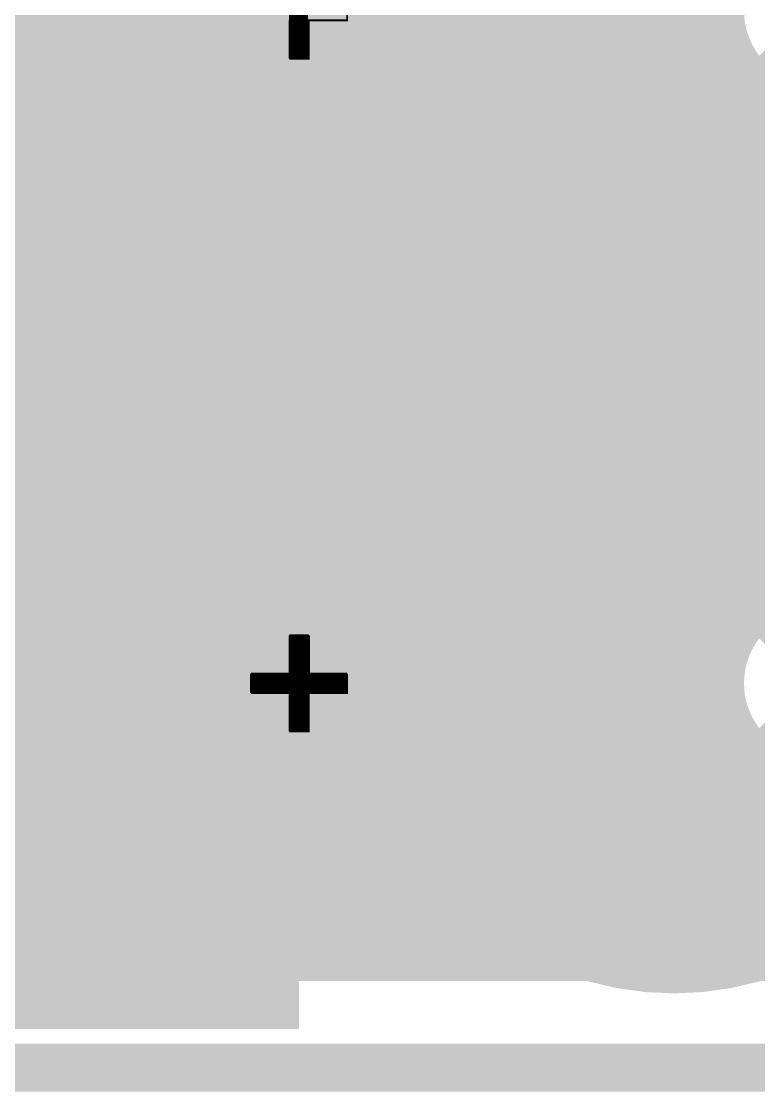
# Model space of a CAD drawing. Extents: x -5 to 112, y -62 to 71.
# Drawn here: x 40.91 to 50.65, y -5.4 to 8.75 of the extents above; entities that cross this region are included whole.
import ezdxf

# ---------------------------------------------------------------- set-up
doc = ezdxf.new("R2010")
doc.units = 0
doc.header["$MEASUREMENT"] = 0
doc.layers.get('0').update_dxf_attribs({"linetype": 'CONTINUOUS'})
for name, color, linetype in [('25-336-0_BOT', 7, 'CONTINUOUS'), ('25-336-0_DRD', 7, 'CONTINUOUS'), ('25-336-0_DRL', 2, 'CONTINUOUS'), ('25-336-0_IN1', 4, 'CONTINUOUS'), ('25-336-0_IN2', 3, 'CONTINUOUS'), ('25-336-0_SMB', 5, 'CONTINUOUS'), ('25-336-0_SMT', 10, 'CONTINUOUS'), ('25-336-0_SST', 9, 'CONTINUOUS'), ('25-336-0_TOP', 12, 'CONTINUOUS'), ('THRUHOLE_TAP', 8, 'CONTINUOUS')]:
    doc.layers.add(name, color=color, linetype=linetype)

# ---------------------------------------------------------------- blocks, each defined once
blk = doc.blocks.new('SQUARE_4')
blk.add_solid([(0.7747, 0.7747), (0.7747, -0.7747), (-0.7747, 0.7747), (-0.7747, -0.7747)])
blk = doc.blocks.new('ROUND_44')
at = {"const_width": 2.49936}
blk.add_lwpolyline([(-1.24968, 0, 1), (1.24968, 0, 1)], format="xyb", close=True, dxfattribs=at)
blk = doc.blocks.new('ROUND_74')
at = {"const_width": 0.40005}
blk.add_lwpolyline([(-0.200024, 0, 1), (0.200024, 0, 1)], format="xyb", close=True, dxfattribs=at)

msp = doc.modelspace()

# ---------------------------------------------------------------- linework, layer by layer
at = {"layer": '25-336-0_BOT', "const_width": 0.254}
for points in [[(50.419, 21.209), (41.656, 21.209), (41.656, 8.89), (40.005, 7.239), (20.828, 7.239), (20.828, -3.81)], [(41.8592, 21.209), (41.8592, 3.26644)], [(42.0878, 21.209), (42.0878, 2.72288)], [(42.3164, 21.209), (42.3164, -3.81)], [(42.545, 21.209), (42.545, -3.81)], [(42.7736, 21.209), (42.7736, -3.81)], [(43.0022, 21.209), (43.0022, -3.81)], [(43.2308, 21.209), (43.2308, -3.81)], [(43.4594, 21.209), (43.4594, -3.81)], [(43.688, 21.209), (43.688, -3.81)], [(43.9166, 21.209), (43.9166, -3.81)], [(44.1452, 21.209), (44.1452, -3.81)], [(44.3738, 21.209), (44.3738, -3.81)], [(44.6024, 21.209), (44.6024, -3.81)], [(44.831, 21.209), (44.831, -3.81)], [(45.0596, 21.209), (45.0596, -3.81)], [(45.2882, 21.209), (45.2882, -3.81)], [(45.5168, 21.209), (45.5168, -3.81)], [(45.7454, 21.209), (45.7454, -3.81)], [(45.974, 21.209), (45.974, -3.81)], [(46.2026, 21.209), (46.2026, -3.81)], [(46.4312, 21.209), (46.4312, -3.81)], [(48.7172, 21.209), (48.7172, -3.81)], [(48.9458, 21.209), (48.9458, -3.81)], [(49.1744, 21.209), (49.1744, -3.81)], [(49.403, 21.209), (49.403, -3.81)], [(49.6316, 21.209), (49.6316, -3.81)], [(49.8602, 21.209), (49.8602, -3.81)], [(50.0888, 21.209), (50.0888, -3.81)], [(50.3174, 21.209), (50.3174, -3.81)], [(48.7299, 9.9949), (46.5201, 9.9949), (46.5201, 7.7851)], [(48.7299, 9.9949), (48.7299, 7.7851)], [(41.6306, 8.8646), (41.6306, 3.6195)], [(47.625, 7.7851), (47.625, 8.89)], [(46.5201, 8.763), (41.529, 8.763)], [(50.33772, 8.763), (48.7299, 8.763)], [(46.5201, 8.5344), (41.3004, 8.5344)], [(41.402, 8.636), (41.402, 3.88366)], [(50.38852, 8.5344), (48.7299, 8.5344)], [(41.1734, 8.4074), (41.1734, 4.09194)], [(50.419, 8.45566), (50.419, 0.43434)], [(46.5201, 8.3058), (41.0718, 8.3058)], [(50.419, 8.3058), (48.7299, 8.3058)], [(40.9448, 8.1788), (40.9448, 4.26212)], [(46.5201, 8.0772), (40.8432, 8.0772)], [(50.419, 8.0772), (48.7299, 8.0772)], [(46.5201, 7.8486), (40.6146, 7.8486)], [(50.419, 7.8486), (48.7299, 7.8486)], [(48.7299, 7.7851), (46.5201, 7.7851)], [(46.6598, 7.7851), (46.6598, 1.1049)], [(46.8884, 7.7851), (46.8884, 1.1049)], [(47.117, 7.7851), (47.117, 1.1049)], [(47.3456, 7.7851), (47.3456, 1.1049)], [(47.5742, 7.7851), (47.5742, 1.1049)], [(47.8028, 7.7851), (47.8028, 1.1049)], [(48.0314, 7.7851), (48.0314, 1.1049)], [(48.26, 7.7851), (48.26, 1.1049)], [(48.4886, 7.7851), (48.4886, 1.1049)], [(50.419, 7.62), (40.386, 7.62)], [(50.419, 7.3914), (40.1574, 7.3914)], [(50.419, 7.1628), (20.828, 7.1628)], [(50.419, 6.9342), (29.7815, 6.9342)], [(50.419, 6.7056), (30.12186, 6.7056)], [(50.419, 6.477), (30.31998, 6.477)], [(50.419, 6.2484), (30.44444, 6.2484)], [(50.419, 6.0198), (30.52064, 6.0198)], [(50.419, 5.7912), (30.55366, 5.7912)], [(50.419, 5.5626), (30.54604, 5.5626)], [(50.419, 5.334), (30.50032, 5.334)], [(50.419, 5.1054), (30.40888, 5.1054)], [(50.419, 4.8768), (30.2641, 4.8768)], [(50.419, 4.6482), (40.07358, 4.6482)], [(50.419, 4.4196), (40.67556, 4.4196)], [(50.419, 4.191), (41.0464, 4.191)], [(50.419, 3.9624), (41.32072, 3.9624)], [(50.419, 3.7338), (41.53916, 3.7338)], [(50.419, 3.5052), (41.71188, 3.5052)], [(50.419, 3.2766), (41.85412, 3.2766)], [(50.419, 3.048), (41.96842, 3.048)], [(50.419, 2.8194), (42.05732, 2.8194)], [(50.419, 2.5908), (42.12336, 2.5908)], [(50.419, 2.3622), (42.17162, 2.3622)], [(50.419, 2.1336), (42.19956, 2.1336)], [(50.419, 1.905), (42.20972, 1.905)], [(50.419, 1.6764), (42.19956, 1.6764)], [(50.419, 1.4478), (42.17162, 1.4478)], [(50.419, 1.2192), (42.12336, 1.2192)], [(42.0878, 1.08458), (42.0878, -3.81)], [(48.7299, 1.1049), (46.5201, 1.1049), (46.5201, -1.1049)], [(47.625, 1.1049), (47.625, 0)], [(48.7299, 1.1049), (48.7299, -1.1049)], [(46.5201, 0.9906), (42.05732, 0.9906)], [(50.419, 0.9906), (48.7299, 0.9906)], [(46.5201, 0.762), (41.96842, 0.762)], [(50.419, 0.762), (48.7299, 0.762)], [(46.5201, 0.5334), (41.85412, 0.5334)], [(41.8592, 0.54102), (41.8592, -3.81)], [(50.419, 0.5334), (48.7299, 0.5334)], [(46.5201, 0.3048), (41.71188, 0.3048)], [(50.37328, 0.3048), (48.7299, 0.3048)], [(41.6306, 0.1905), (41.6306, -3.81)], [(46.5201, 0.0762), (41.53916, 0.0762)], [(50.33264, 0.0762), (48.7299, 0.0762)], [(41.402, -0.07366), (41.402, -3.81)], [(46.5201, 0), (47.625, 0)], [(47.625, -1.1049), (47.625, 0)], [(48.7299, 0), (47.625, 0)], [(46.5201, -0.1524), (41.32072, -0.1524)], [(50.34026, -0.1524), (48.7299, -0.1524)], [(46.5201, -0.381), (41.0464, -0.381)], [(41.1734, -0.28194), (41.1734, -3.81)], [(50.39868, -0.381), (48.7299, -0.381)], [(40.9448, -0.45212), (40.9448, -3.81)], [(50.419, -0.43434), (50.419, -3.81)], [(46.5201, -0.6096), (40.67556, -0.6096)], [(50.419, -0.6096), (48.7299, -0.6096)], [(46.5201, -0.8382), (40.07358, -0.8382)], [(50.419, -0.8382), (48.7299, -0.8382)], [(46.5201, -1.0668), (20.828, -1.0668)], [(48.7299, -1.1049), (46.5201, -1.1049)], [(46.6598, -1.1049), (46.6598, -3.81)], [(46.8884, -1.1049), (46.8884, -3.81)], [(47.117, -1.1049), (47.117, -3.81)], [(47.3456, -1.1049), (47.3456, -3.81)], [(47.5742, -1.1049), (47.5742, -3.81)], [(47.8028, -1.1049), (47.8028, -3.81)], [(48.0314, -1.1049), (48.0314, -3.81)], [(48.26, -1.1049), (48.26, -3.81)], [(48.4886, -1.1049), (48.4886, -3.81)], [(50.419, -1.0668), (48.7299, -1.0668)], [(50.419, -1.2954), (20.828, -1.2954)], [(50.419, -1.524), (20.828, -1.524)], [(50.419, -1.7526), (20.828, -1.7526)], [(50.419, -1.9812), (20.828, -1.9812)], [(50.419, -2.2098), (20.828, -2.2098)], [(50.419, -2.4384), (20.828, -2.4384)], [(50.419, -2.667), (20.828, -2.667)], [(50.419, -2.8956), (20.828, -2.8956)], [(50.419, -3.1242), (20.828, -3.1242)], [(50.419, -3.3528), (20.828, -3.3528)], [(50.419, -3.5814), (20.828, -3.5814)], [(50.419, -3.81), (20.828, -3.81)]]:
    msp.add_lwpolyline(points, dxfattribs=at)
for points in [[(50.3301, 8.89, 0.1013414), (50.41904, 8.45568)], [(42.20972, 1.905, 0.4142136), (39.38016, 4.73456)], [(39.38016, -0.92456, 0.4142136), (42.20972, 1.905)], [(50.419, 0.43434, 0.1013414), (50.33005, 0)], [(50.3301, 0, 0.1013409), (50.41904, -0.43432)]]:
    msp.add_lwpolyline(points, format="xyb", dxfattribs=at)
at = {"layer": '25-336-0_DRD'}
for points, const_width in [([(-5.08, 7.62), (-5.08, 71.12), (111.76, 71.12), (111.76, -5.08), (-5.08, -5.08), (-5.08, 7.62)], 0.635), ([(48.26, 9.525), (46.99, 8.255)], 0.254), ([(48.26, 8.255), (46.99, 9.525)], 0.254), ([(48.26, 0.635), (46.99, -0.635)], 0.254), ([(48.26, -0.635), (46.99, 0.635)], 0.254)]:
    msp.add_lwpolyline(points, dxfattribs=dict(at, const_width=const_width))
at = {"layer": '25-336-0_DRL', "const_width": 0.635}
msp.add_lwpolyline([(-5.08, 7.62), (-5.08, 71.12), (111.76, 71.12), (111.76, -5.08), (-5.08, -5.08), (-5.08, 7.62)], dxfattribs=at)
at = {"layer": '25-336-0_IN1', "const_width": 0.254}
for points in [[(40.8432, 21.971), (40.8432, 4.32562)], [(41.0718, 21.971), (41.0718, 4.17322)], [(41.3004, 21.971), (41.3004, 3.98272)], [(41.529, 21.971), (41.529, 3.74396)], [(41.7576, 21.971), (41.7576, 3.43662)], [(41.9862, 21.971), (41.9862, 3.00482)], [(42.2148, 21.971), (42.2148, -3.81)], [(42.4434, 21.971), (42.4434, -3.81)], [(42.672, 21.971), (42.672, -3.81)], [(42.9006, 21.971), (42.9006, -3.81)], [(43.1292, 21.971), (43.1292, -3.81)], [(43.3578, 21.971), (43.3578, -3.81)], [(43.5864, 21.971), (43.5864, -3.81)], [(43.815, 21.971), (43.815, -3.81)], [(44.0436, 21.971), (44.0436, -3.81)], [(44.2722, 21.971), (44.2722, -3.81)], [(44.5008, 21.971), (44.5008, -3.81)], [(44.7294, 21.971), (44.7294, -3.81)], [(44.958, 21.971), (44.958, -3.81)], [(45.1866, 21.971), (45.1866, -3.81)], [(45.4152, 21.971), (45.4152, -3.81)], [(45.6438, 21.971), (45.6438, -3.81)], [(45.8724, 21.971), (45.8724, -3.81)], [(46.101, 21.971), (46.101, -3.81)], [(46.3296, 21.971), (46.3296, -3.81)], [(48.8442, 21.971), (48.8442, -3.81)], [(49.0728, 21.971), (49.0728, -3.81)], [(49.3014, 21.971), (49.3014, -3.81)], [(49.53, 21.971), (49.53, -3.81)], [(49.7586, 21.971), (49.7586, -3.81)], [(49.9872, 21.971), (49.9872, -3.81)], [(50.2158, 21.971), (50.2158, -3.81)], [(48.7299, 9.9949), (46.5201, 9.9949), (46.5201, 7.7851)], [(48.7299, 9.9949), (48.7299, 7.7851)], [(50.65268, 8.10768), (51.435, 8.89)], [(46.5201, 8.763), (32.9692, 8.763)], [(50.33772, 8.763), (48.7299, 8.763)], [(46.5201, 8.5344), (32.9692, 8.5344)], [(50.38852, 8.5344), (48.7299, 8.5344)], [(50.4444, 8.39978), (50.4444, 0.49022)], [(46.5201, 8.3058), (32.9692, 8.3058)], [(50.49774, 8.3058), (48.7299, 8.3058)], [(50.673, 8.0899), (50.673, 0.8001)], [(46.5201, 8.0772), (32.9692, 8.0772)], [(50.6857, 8.0772), (48.7299, 8.0772)], [(46.5201, 7.8486), (32.9692, 7.8486)], [(51.06416, 7.8486), (48.7299, 7.8486)], [(48.7299, 7.7851), (46.5201, 7.7851)], [(46.5582, 7.7851), (46.5582, 1.1049)], [(46.7868, 7.7851), (46.7868, 1.1049)], [(47.0154, 7.7851), (47.0154, 1.1049)], [(47.244, 7.7851), (47.244, 1.1049)], [(47.4726, 7.7851), (47.4726, 1.1049)], [(47.7012, 7.7851), (47.7012, 1.1049)], [(47.9298, 7.7851), (47.9298, 1.1049)], [(48.1584, 7.7851), (48.1584, 1.1049)], [(48.387, 7.7851), (48.387, 1.1049)], [(48.6156, 7.7851), (48.6156, 1.1049)], [(101.14534, 7.62), (32.9692, 7.62)], [(101.14534, 7.3914), (32.9692, 7.3914)], [(101.14534, 7.1628), (32.9692, 7.1628)], [(101.14534, 6.9342), (32.9692, 6.9342)], [(101.14534, 6.7056), (32.9692, 6.7056)], [(101.14534, 6.477), (32.9692, 6.477)], [(101.14534, 6.2484), (32.9692, 6.2484)], [(110.49, 6.0198), (32.9692, 6.0198)], [(110.49, 5.7912), (32.9692, 5.7912)], [(110.49, 5.5626), (32.9692, 5.5626)], [(110.49, 5.334), (32.9692, 5.334)], [(110.49, 5.1054), (32.9692, 5.1054)], [(110.49, 4.8768), (32.9692, 4.8768)], [(110.49, 4.6482), (40.07358, 4.6482)], [(110.49, 4.4196), (40.67556, 4.4196)], [(110.49, 4.191), (41.0464, 4.191)], [(110.49, 3.9624), (41.32072, 3.9624)], [(110.49, 3.7338), (41.53916, 3.7338)], [(110.49, 3.5052), (41.71188, 3.5052)], [(110.49, 3.2766), (41.85412, 3.2766)], [(110.49, 3.048), (41.96842, 3.048)], [(110.49, 2.8194), (42.05732, 2.8194)], [(110.49, 2.5908), (42.12336, 2.5908)], [(110.49, 2.3622), (42.17162, 2.3622)], [(110.49, 2.1336), (42.19956, 2.1336)], [(105.84434, 1.905), (42.20972, 1.905)], [(105.4481, 1.6764), (42.19956, 1.6764)], [(105.18648, 1.4478), (42.17162, 1.4478)], [(104.99344, 1.2192), (42.12336, 1.2192)], [(48.7299, 1.1049), (46.5201, 1.1049), (46.5201, -1.1049)], [(48.7299, 1.1049), (48.7299, -1.1049)], [(46.5201, 0.9906), (42.05732, 0.9906)], [(50.94478, 0.9906), (48.7299, 0.9906)], [(46.5201, 0.762), (41.96842, 0.762)], [(41.9862, 0.80518), (41.9862, -3.81)], [(50.6349, 0.762), (48.7299, 0.762)], [(50.65268, 0.77978), (51.435, 0)], [(46.5201, 0.5334), (41.85412, 0.5334)], [(50.46726, 0.5334), (48.7299, 0.5334)], [(46.5201, 0.3048), (41.71188, 0.3048)], [(41.7576, 0.37084), (41.7576, -3.81)], [(50.37328, 0.3048), (48.7299, 0.3048)], [(41.529, 0.0635), (41.529, -3.81)], [(46.5201, 0.0762), (41.53916, 0.0762)], [(50.33264, 0.0762), (48.7299, 0.0762)], [(50.65268, -0.77978), (51.435, 0)], [(41.3004, -0.17272), (41.3004, -3.81)], [(46.5201, -0.1524), (41.32072, -0.1524)], [(50.34026, -0.1524), (48.7299, -0.1524)], [(46.5201, -0.381), (41.0464, -0.381)], [(41.0718, -0.36322), (41.0718, -3.81)], [(50.39868, -0.381), (48.7299, -0.381)], [(40.8432, -0.51562), (40.8432, -3.81)], [(50.4444, -0.49022), (50.4444, -3.81)], [(46.5201, -0.6096), (40.67556, -0.6096)], [(50.51298, -0.6096), (48.7299, -0.6096)], [(50.673, -0.8001), (50.673, -3.81)], [(46.5201, -0.8382), (40.07358, -0.8382)], [(50.71364, -0.8382), (48.7299, -0.8382)], [(46.5201, -1.0668), (10.668, -1.0668)], [(48.7299, -1.1049), (46.5201, -1.1049)], [(46.5582, -1.1049), (46.5582, -3.81)], [(46.7868, -1.1049), (46.7868, -3.81)], [(47.0154, -1.1049), (47.0154, -3.81)], [(47.244, -1.1049), (47.244, -3.81)], [(47.4726, -1.1049), (47.4726, -3.81)], [(47.7012, -1.1049), (47.7012, -3.81)], [(47.9298, -1.1049), (47.9298, -3.81)], [(48.1584, -1.1049), (48.1584, -3.81)], [(48.387, -1.1049), (48.387, -3.81)], [(48.6156, -1.1049), (48.6156, -3.81)], [(51.14798, -1.0668), (48.7299, -1.0668)], [(56.44642, -1.2954), (10.668, -1.2954)], [(56.14416, -1.524), (10.668, -1.524)], [(55.9562, -1.7526), (10.668, -1.7526)], [(55.83428, -1.9812), (10.668, -1.9812)], [(55.75808, -2.2098), (10.668, -2.2098)], [(55.72252, -2.4384), (10.668, -2.4384)], [(55.72506, -2.667), (10.668, -2.667)], [(55.7657, -2.8956), (10.668, -2.8956)], [(55.84444, -3.1242), (10.668, -3.1242)], [(55.97398, -3.3528), (10.668, -3.3528)], [(56.16956, -3.5814), (10.668, -3.5814)], [(56.49214, -3.81), (10.668, -3.81)]]:
    msp.add_lwpolyline(points, dxfattribs=at)
for points in [[(50.3301, 8.89, 0.4142136), (51.435, 7.7851)], [(42.20972, 1.905, 0.4142136), (39.38016, 4.73456)], [(39.38016, -0.92456, 0.4142136), (42.20972, 1.905)], [(51.435, 1.1049, 0.4142136), (50.3301, 0)], [(50.3301, 0, 0.4142136), (51.435, -1.1049)]]:
    msp.add_lwpolyline(points, format="xyb", dxfattribs=at)
at = {"layer": '25-336-0_IN2', "const_width": 0.254}
for points in [[(40.8432, 21.971), (40.8432, 4.32562)], [(41.0718, 21.971), (41.0718, 4.17322)], [(41.3004, 21.971), (41.3004, 3.98272)], [(41.529, 21.971), (41.529, 3.74396)], [(41.7576, 21.971), (41.7576, 3.43662)], [(41.9862, 21.971), (41.9862, 3.00482)], [(42.2148, 21.971), (42.2148, -3.81)], [(42.4434, 21.971), (42.4434, -3.81)], [(42.672, 21.971), (42.672, -3.81)], [(42.9006, 21.971), (42.9006, -3.81)], [(43.1292, 21.971), (43.1292, -3.81)], [(43.3578, 21.971), (43.3578, -3.81)], [(43.5864, 21.971), (43.5864, -3.81)], [(43.815, 21.971), (43.815, -3.81)], [(44.0436, 21.971), (44.0436, -3.81)], [(44.2722, 21.971), (44.2722, -3.81)], [(44.5008, 21.971), (44.5008, -3.81)], [(44.7294, 21.971), (44.7294, -3.81)], [(44.958, 21.971), (44.958, -3.81)], [(45.1866, 21.971), (45.1866, -3.81)], [(45.4152, 21.971), (45.4152, -3.81)], [(45.6438, 21.971), (45.6438, -3.81)], [(45.8724, 21.971), (45.8724, -3.81)], [(46.101, 21.971), (46.101, -3.81)], [(46.3296, 21.971), (46.3296, -3.81)], [(48.8442, 21.971), (48.8442, -3.81)], [(49.0728, 21.971), (49.0728, -3.81)], [(49.3014, 21.971), (49.3014, -3.81)], [(49.53, 21.971), (49.53, -3.81)], [(49.7586, 21.971), (49.7586, -3.81)], [(49.9872, 21.971), (49.9872, -3.81)], [(50.2158, 21.971), (50.2158, -3.81)], [(48.7299, 9.9949), (46.5201, 9.9949), (46.5201, 7.7851)], [(48.7299, 9.9949), (48.7299, 7.7851)], [(50.65268, 8.10768), (51.435, 8.89)], [(46.5201, 8.763), (32.9692, 8.763)], [(50.33772, 8.763), (48.7299, 8.763)], [(46.5201, 8.5344), (32.9692, 8.5344)], [(50.38852, 8.5344), (48.7299, 8.5344)], [(50.4444, 8.39978), (50.4444, 0.49022)], [(46.5201, 8.3058), (32.9692, 8.3058)], [(50.49774, 8.3058), (48.7299, 8.3058)], [(50.673, 8.0899), (50.673, 0.8001)], [(46.5201, 8.0772), (32.9692, 8.0772)], [(50.6857, 8.0772), (48.7299, 8.0772)], [(46.5201, 7.8486), (32.9692, 7.8486)], [(51.06416, 7.8486), (48.7299, 7.8486)], [(48.7299, 7.7851), (46.5201, 7.7851)], [(46.5582, 7.7851), (46.5582, 1.1049)], [(46.7868, 7.7851), (46.7868, 1.1049)], [(47.0154, 7.7851), (47.0154, 1.1049)], [(47.244, 7.7851), (47.244, 1.1049)], [(47.4726, 7.7851), (47.4726, 1.1049)], [(47.7012, 7.7851), (47.7012, 1.1049)], [(47.9298, 7.7851), (47.9298, 1.1049)], [(48.1584, 7.7851), (48.1584, 1.1049)], [(48.387, 7.7851), (48.387, 1.1049)], [(48.6156, 7.7851), (48.6156, 1.1049)], [(101.14534, 7.62), (32.9692, 7.62)], [(101.14534, 7.3914), (32.9692, 7.3914)], [(101.14534, 7.1628), (32.9692, 7.1628)], [(101.14534, 6.9342), (32.9692, 6.9342)], [(101.14534, 6.7056), (32.9692, 6.7056)], [(101.14534, 6.477), (32.9692, 6.477)], [(101.14534, 6.2484), (32.9692, 6.2484)], [(110.49, 6.0198), (32.9692, 6.0198)], [(110.49, 5.7912), (32.9692, 5.7912)], [(110.49, 5.5626), (32.9692, 5.5626)], [(110.49, 5.334), (32.9692, 5.334)], [(110.49, 5.1054), (32.9692, 5.1054)], [(110.49, 4.8768), (32.9692, 4.8768)], [(110.49, 4.6482), (40.07358, 4.6482)], [(110.49, 4.4196), (40.67556, 4.4196)], [(110.49, 4.191), (41.0464, 4.191)], [(110.49, 3.9624), (41.32072, 3.9624)], [(110.49, 3.7338), (41.53916, 3.7338)], [(110.49, 3.5052), (41.71188, 3.5052)], [(110.49, 3.2766), (41.85412, 3.2766)], [(110.49, 3.048), (41.96842, 3.048)], [(110.49, 2.8194), (42.05732, 2.8194)], [(110.49, 2.5908), (42.12336, 2.5908)], [(110.49, 2.3622), (42.17162, 2.3622)], [(110.49, 2.1336), (42.19956, 2.1336)], [(105.84434, 1.905), (42.20972, 1.905)], [(105.4481, 1.6764), (42.19956, 1.6764)], [(105.18648, 1.4478), (42.17162, 1.4478)], [(104.99344, 1.2192), (42.12336, 1.2192)], [(48.7299, 1.1049), (46.5201, 1.1049), (46.5201, -1.1049)], [(48.7299, 1.1049), (48.7299, -1.1049)], [(46.5201, 0.9906), (42.05732, 0.9906)], [(50.94478, 0.9906), (48.7299, 0.9906)], [(46.5201, 0.762), (41.96842, 0.762)], [(41.9862, 0.80518), (41.9862, -3.81)], [(50.6349, 0.762), (48.7299, 0.762)], [(50.65268, 0.77978), (51.435, 0)], [(46.5201, 0.5334), (41.85412, 0.5334)], [(50.46726, 0.5334), (48.7299, 0.5334)], [(46.5201, 0.3048), (41.71188, 0.3048)], [(41.7576, 0.37084), (41.7576, -3.81)], [(50.37328, 0.3048), (48.7299, 0.3048)], [(41.529, 0.0635), (41.529, -3.81)], [(46.5201, 0.0762), (41.53916, 0.0762)], [(50.33264, 0.0762), (48.7299, 0.0762)], [(50.65268, -0.77978), (51.435, 0)], [(41.3004, -0.17272), (41.3004, -3.81)], [(46.5201, -0.1524), (41.32072, -0.1524)], [(50.34026, -0.1524), (48.7299, -0.1524)], [(46.5201, -0.381), (41.0464, -0.381)], [(41.0718, -0.36322), (41.0718, -3.81)], [(50.39868, -0.381), (48.7299, -0.381)], [(40.8432, -0.51562), (40.8432, -3.81)], [(50.4444, -0.49022), (50.4444, -3.81)], [(46.5201, -0.6096), (40.67556, -0.6096)], [(50.51298, -0.6096), (48.7299, -0.6096)], [(50.673, -0.8001), (50.673, -3.81)], [(46.5201, -0.8382), (40.07358, -0.8382)], [(50.71364, -0.8382), (48.7299, -0.8382)], [(46.5201, -1.0668), (10.668, -1.0668)], [(48.7299, -1.1049), (46.5201, -1.1049)], [(46.5582, -1.1049), (46.5582, -3.81)], [(46.7868, -1.1049), (46.7868, -3.81)], [(47.0154, -1.1049), (47.0154, -3.81)], [(47.244, -1.1049), (47.244, -3.81)], [(47.4726, -1.1049), (47.4726, -3.81)], [(47.7012, -1.1049), (47.7012, -3.81)], [(47.9298, -1.1049), (47.9298, -3.81)], [(48.1584, -1.1049), (48.1584, -3.81)], [(48.387, -1.1049), (48.387, -3.81)], [(48.6156, -1.1049), (48.6156, -3.81)], [(51.14798, -1.0668), (48.7299, -1.0668)], [(56.44642, -1.2954), (10.668, -1.2954)], [(56.14416, -1.524), (10.668, -1.524)], [(55.9562, -1.7526), (10.668, -1.7526)], [(55.83428, -1.9812), (10.668, -1.9812)], [(55.75808, -2.2098), (10.668, -2.2098)], [(55.72252, -2.4384), (10.668, -2.4384)], [(55.72506, -2.667), (10.668, -2.667)], [(55.7657, -2.8956), (10.668, -2.8956)], [(55.84444, -3.1242), (10.668, -3.1242)], [(55.97398, -3.3528), (10.668, -3.3528)], [(56.16956, -3.5814), (10.668, -3.5814)], [(56.49214, -3.81), (10.668, -3.81)]]:
    msp.add_lwpolyline(points, dxfattribs=at)
for points in [[(50.3301, 8.89, 0.4142136), (51.435, 7.7851)], [(42.20972, 1.905, 0.4142136), (39.38016, 4.73456)], [(39.38016, -0.92456, 0.4142136), (42.20972, 1.905)], [(51.435, 1.1049, 0.4142136), (50.3301, 0)], [(50.3301, 0, 0.4142136), (51.435, -1.1049)]]:
    msp.add_lwpolyline(points, format="xyb", dxfattribs=at)
at = {"layer": '25-336-0_SMB', "const_width": 0.254}
for points in [[(49.911, 20.574), (42.164, 20.574), (42.164, 8.89), (40.132, 6.858), (31.115, 6.858), (31.115, 4.191), (27.559, 4.191)], [(42.2656, 20.574), (42.2656, 3.3274)], [(42.4942, 20.574), (42.4942, -3.429)], [(42.7228, 20.574), (42.7228, -3.429)], [(42.9514, 20.574), (42.9514, -3.429)], [(43.18, 20.574), (43.18, -3.429)], [(43.4086, 20.574), (43.4086, -3.429)], [(43.6372, 20.574), (43.6372, -3.429)], [(43.8658, 20.574), (43.8658, -3.429)], [(44.0944, 20.574), (44.0944, -3.429)], [(44.323, 20.574), (44.323, -3.429)], [(44.5516, 20.574), (44.5516, -3.429)], [(44.7802, 20.574), (44.7802, -3.429)], [(45.0088, 20.574), (45.0088, -3.429)], [(45.2374, 20.574), (45.2374, -3.429)], [(45.466, 20.574), (45.466, -3.429)], [(45.6946, 20.574), (45.6946, -3.429)], [(45.9232, 20.574), (45.9232, -3.429)], [(46.1518, 20.574), (46.1518, -3.429)], [(46.3804, 20.574), (46.3804, -3.429)], [(46.609, 20.574), (46.609, -3.429)], [(46.8376, 20.574), (46.8376, -3.429)], [(47.0662, 20.574), (47.0662, -3.429)], [(47.2948, 20.574), (47.2948, -3.429)], [(47.5234, 20.574), (47.5234, -3.429)], [(47.752, 20.574), (47.752, -3.429)], [(47.9806, 20.574), (47.9806, -3.429)], [(48.2092, 20.574), (48.2092, -3.429)], [(48.4378, 20.574), (48.4378, -3.429)], [(48.6664, 20.574), (48.6664, -3.429)], [(48.895, 20.574), (48.895, -3.429)], [(49.1236, 20.574), (49.1236, -3.429)], [(49.3522, 20.574), (49.3522, -3.429)], [(49.5808, 20.574), (49.5808, -3.429)], [(49.8094, 20.574), (49.8094, -3.429)], [(49.911, 20.574), (49.911, -3.429)], [(49.911, 8.7884), (42.0624, 8.7884)], [(42.037, 8.763), (42.037, 3.556)], [(41.8084, 8.5344), (41.8084, 3.7846)], [(49.911, 8.5598), (41.8338, 8.5598)], [(41.5798, 8.3058), (41.5798, 4.0132)], [(49.911, 8.3312), (41.6052, 8.3312)], [(49.911, 8.1026), (41.3766, 8.1026)], [(41.3512, 8.0772), (41.3512, 4.2418)], [(41.1226, 7.8486), (41.1226, 4.4704)], [(49.911, 7.874), (41.148, 7.874)], [(40.894, 7.62), (40.894, 4.699)], [(49.911, 7.6454), (40.9194, 7.6454)], [(49.911, 7.4168), (40.6908, 7.4168)], [(49.911, 7.1882), (40.4622, 7.1882)], [(49.911, 6.9596), (40.2336, 6.9596)], [(49.911, 6.731), (31.115, 6.731)], [(49.911, 6.5024), (31.115, 6.5024)], [(49.911, 6.2738), (31.115, 6.2738)], [(49.911, 6.0452), (31.115, 6.0452)], [(49.911, 5.8166), (31.115, 5.8166)], [(49.911, 5.588), (31.115, 5.588)], [(49.911, 5.3594), (31.115, 5.3594)], [(49.911, 5.1308), (31.115, 5.1308)], [(49.911, 4.9022), (31.115, 4.9022)], [(40.767, 4.826), (42.418, 3.175), (42.418, -3.429)], [(49.911, 4.6736), (40.9194, 4.6736)], [(49.911, 4.445), (41.148, 4.445)], [(49.911, 4.2164), (41.3766, 4.2164)], [(49.911, 3.9878), (41.6052, 3.9878)], [(49.911, 3.7592), (41.8338, 3.7592)], [(49.911, 3.5306), (42.0624, 3.5306)], [(49.911, 3.302), (42.291, 3.302)], [(49.911, 3.0734), (42.418, 3.0734)], [(49.911, 2.8448), (42.418, 2.8448)], [(49.911, 2.6162), (42.418, 2.6162)], [(49.911, 2.3876), (42.418, 2.3876)], [(49.911, 2.159), (42.418, 2.159)], [(49.911, 1.9304), (42.418, 1.9304)], [(49.911, 1.7018), (42.418, 1.7018)], [(49.911, 1.4732), (42.418, 1.4732)], [(49.911, 1.2446), (42.418, 1.2446)], [(49.911, 1.016), (42.418, 1.016)], [(49.911, 0.7874), (42.418, 0.7874)], [(49.911, 0.5588), (42.418, 0.5588)], [(49.911, 0.3302), (42.418, 0.3302)], [(49.911, 0.1016), (42.418, 0.1016)], [(49.911, -0.127), (42.418, -0.127)], [(49.911, -0.3556), (42.418, -0.3556)], [(49.911, -0.5842), (42.418, -0.5842)], [(49.911, -0.8128), (42.418, -0.8128)], [(49.911, -1.0414), (42.418, -1.0414)], [(49.911, -1.27), (42.418, -1.27)], [(49.911, -1.4986), (42.418, -1.4986)], [(49.911, -1.7272), (42.418, -1.7272)], [(49.911, -1.9558), (42.418, -1.9558)], [(49.911, -2.1844), (42.418, -2.1844)], [(49.911, -2.413), (42.418, -2.413)], [(49.911, -2.6416), (42.418, -2.6416)], [(49.911, -2.8702), (42.418, -2.8702)], [(49.911, -3.0988), (42.418, -3.0988)], [(49.911, -3.3274), (42.418, -3.3274)], [(49.911, -3.429), (42.418, -3.429)]]:
    msp.add_lwpolyline(points, dxfattribs=at)
at = {"layer": '25-336-0_SST'}
for points, const_width in [([(44.45508, 9.525), (44.45508, 8.255)], 0.0254), ([(44.47794, 9.525), (44.47794, 8.255)], 0.0254), ([(44.5008, 9.525), (44.5008, 8.255)], 0.0254), ([(44.52366, 9.525), (44.52366, 8.255)], 0.0254), ([(44.54652, 9.525), (44.54652, 8.255)], 0.0254), ([(44.56938, 9.525), (44.56938, 8.255)], 0.0254), ([(44.59224, 9.525), (44.59224, 8.255)], 0.0254), ([(44.6151, 9.525), (44.6151, 8.255)], 0.0254), ([(44.63796, 9.525), (44.63796, 8.255)], 0.0254), ([(44.66082, 9.525), (44.66082, 8.255)], 0.0254), ([(44.68368, 9.525), (44.68368, 8.255)], 0.0254), ([(45.212, 9.017), (45.212, 8.763), (44.704, 8.763), (44.704, 8.255), (44.45, 8.255)], 0.0254), ([(44.45, 8.763), (44.45, 8.255)], 0.0254), ([(44.704, 8.74522), (44.45, 8.74522)], 0.0254), ([(44.704, 8.72236), (44.45, 8.72236)], 0.0254), ([(44.704, 8.6995), (44.45, 8.6995)], 0.0254), ([(44.704, 8.67664), (44.45, 8.67664)], 0.0254), ([(44.704, 8.65378), (44.45, 8.65378)], 0.0254), ([(44.704, 8.63092), (44.45, 8.63092)], 0.0254), ([(44.704, 8.60806), (44.45, 8.60806)], 0.0254), ([(44.704, 8.5852), (44.45, 8.5852)], 0.0254), ([(44.704, 8.56234), (44.45, 8.56234)], 0.0254), ([(44.704, 8.53948), (44.45, 8.53948)], 0.0254), ([(44.704, 8.51662), (44.45, 8.51662)], 0.0254), ([(44.704, 8.49376), (44.45, 8.49376)], 0.0254), ([(44.704, 8.4709), (44.45, 8.4709)], 0.0254), ([(44.704, 8.44804), (44.45, 8.44804)], 0.0254), ([(44.704, 8.42518), (44.45, 8.42518)], 0.0254), ([(44.704, 8.40232), (44.45, 8.40232)], 0.0254), ([(44.704, 8.37946), (44.45, 8.37946)], 0.0254), ([(44.704, 8.3566), (44.45, 8.3566)], 0.0254), ([(44.704, 8.33374), (44.45, 8.33374)], 0.0254), ([(44.704, 8.31088), (44.45, 8.31088)], 0.0254), ([(44.704, 8.28802), (44.45, 8.28802)], 0.0254), ([(40.6019, 6.08076), (43.26636, 8.1026)], 0.1524), ([(43.88866, 7.33298), (41.56964, 5.3594)], 0.1524), ([(42.08018, 4.50596), (43.41368, 5.14096)], 0.1524), ([(43.88866, 4.26212), (40.53586, 2.2225), (40.53078, 2.21742)], 0.1524), ([(40.53078, 1.60274), (40.5384, 1.59766), (43.88866, -0.44196)], 0.1524), ([(44.45, 0.635), (44.45, 0.127)], 0.0254), ([(44.704, 0.635), (44.45, 0.635)], 0.0254), ([(44.704, 0.6096), (44.45, 0.6096)], 0.0254), ([(44.704, 0.58674), (44.45, 0.58674)], 0.0254), ([(44.704, 0.56388), (44.45, 0.56388)], 0.0254), ([(44.45508, 0.635), (44.45508, -0.635)], 0.0254), ([(44.47794, 0.635), (44.47794, -0.635)], 0.0254), ([(44.5008, 0.635), (44.5008, -0.635)], 0.0254), ([(44.52366, 0.635), (44.52366, -0.635)], 0.0254), ([(44.54652, 0.635), (44.54652, -0.635)], 0.0254), ([(44.56938, 0.635), (44.56938, -0.635)], 0.0254), ([(44.59224, 0.635), (44.59224, -0.635)], 0.0254), ([(44.6151, 0.635), (44.6151, -0.635)], 0.0254), ([(44.63796, 0.635), (44.63796, -0.635)], 0.0254), ([(44.66082, 0.635), (44.66082, -0.635)], 0.0254), ([(44.68368, 0.635), (44.68368, -0.635)], 0.0254), ([(44.704, 0.635), (44.704, 0.127)], 0.0254), ([(44.70654, 0.635), (44.70654, -0.127)], 0.0254), ([(44.704, 0.54102), (44.45, 0.54102)], 0.0254), ([(44.704, 0.51816), (44.45, 0.51816)], 0.0254), ([(44.704, 0.4953), (44.45, 0.4953)], 0.0254), ([(44.704, 0.47244), (44.45, 0.47244)], 0.0254), ([(44.704, 0.44958), (44.45, 0.44958)], 0.0254), ([(44.704, 0.42672), (44.45, 0.42672)], 0.0254), ([(44.704, 0.40386), (44.45, 0.40386)], 0.0254), ([(44.704, 0.381), (44.45, 0.381)], 0.0254), ([(44.704, 0.35814), (44.45, 0.35814)], 0.0254), ([(44.704, 0.33528), (44.45, 0.33528)], 0.0254), ([(44.704, 0.31242), (44.45, 0.31242)], 0.0254), ([(44.704, 0.28956), (44.45, 0.28956)], 0.0254), ([(44.704, 0.2667), (44.45, 0.2667)], 0.0254), ([(44.704, 0.24384), (44.45, 0.24384)], 0.0254), ([(44.704, 0.22098), (44.45, 0.22098)], 0.0254), ([(44.704, 0.19812), (44.45, 0.19812)], 0.0254), ([(44.704, 0.17526), (44.45, 0.17526)], 0.0254), ([(44.704, 0.1524), (44.45, 0.1524)], 0.0254), ([(45.212, 0.12954), (44.45, 0.12954)], 0.0254), ([(43.942, 0.127), (43.942, -0.127)], 0.0254), ([(44.45, 0.127), (43.942, 0.127)], 0.0254), ([(45.212, 0.10668), (43.942, 0.10668)], 0.0254), ([(45.212, 0.08382), (43.942, 0.08382)], 0.0254), ([(45.212, 0.06096), (43.942, 0.06096)], 0.0254), ([(45.212, 0.0381), (43.942, 0.0381)], 0.0254), ([(45.212, 0.01524), (43.942, 0.01524)], 0.0254), ([(45.212, -0.00762), (43.942, -0.00762)], 0.0254), ([(43.97502, 0.127), (43.97502, -0.127)], 0.0254), ([(43.99788, 0.127), (43.99788, -0.127)], 0.0254), ([(44.02074, 0.127), (44.02074, -0.127)], 0.0254), ([(44.0436, 0.127), (44.0436, -0.127)], 0.0254), ([(44.06646, 0.127), (44.06646, -0.127)], 0.0254), ([(44.08932, 0.127), (44.08932, -0.127)], 0.0254), ([(44.11218, 0.127), (44.11218, -0.127)], 0.0254), ([(44.13504, 0.127), (44.13504, -0.127)], 0.0254), ([(44.1579, 0.127), (44.1579, -0.127)], 0.0254), ([(44.18076, 0.127), (44.18076, -0.127)], 0.0254), ([(44.20362, 0.127), (44.20362, -0.127)], 0.0254), ([(44.22648, 0.127), (44.22648, -0.127)], 0.0254), ([(44.24934, 0.127), (44.24934, -0.127)], 0.0254), ([(44.2722, 0.127), (44.2722, -0.127)], 0.0254), ([(44.29506, 0.127), (44.29506, -0.127)], 0.0254), ([(44.31792, 0.127), (44.31792, -0.127)], 0.0254), ([(44.34078, 0.127), (44.34078, -0.127)], 0.0254), ([(44.36364, 0.127), (44.36364, -0.127)], 0.0254), ([(44.3865, 0.127), (44.3865, -0.127)], 0.0254), ([(44.40936, 0.127), (44.40936, -0.127)], 0.0254), ([(44.43222, 0.127), (44.43222, -0.127)], 0.0254), ([(45.212, 0.127), (45.212, -0.127), (44.704, -0.127), (44.704, -0.635), (44.45, -0.635)], 0.0254), ([(45.212, 0.127), (44.704, 0.127)], 0.0254), ([(44.7294, 0.127), (44.7294, -0.127)], 0.0254), ([(44.75226, 0.127), (44.75226, -0.127)], 0.0254), ([(44.77512, 0.127), (44.77512, -0.127)], 0.0254), ([(44.79798, 0.127), (44.79798, -0.127)], 0.0254), ([(44.82084, 0.127), (44.82084, -0.127)], 0.0254), ([(44.8437, 0.127), (44.8437, -0.127)], 0.0254), ([(44.86656, 0.127), (44.86656, -0.127)], 0.0254), ([(44.88942, 0.127), (44.88942, -0.127)], 0.0254), ([(44.91228, 0.127), (44.91228, -0.127)], 0.0254), ([(44.93514, 0.127), (44.93514, -0.127)], 0.0254), ([(44.958, 0.127), (44.958, -0.127)], 0.0254), ([(44.98086, 0.127), (44.98086, -0.127)], 0.0254), ([(45.00372, 0.127), (45.00372, -0.127)], 0.0254), ([(45.02658, 0.127), (45.02658, -0.127)], 0.0254), ([(45.04944, 0.127), (45.04944, -0.127)], 0.0254), ([(45.0723, 0.127), (45.0723, -0.127)], 0.0254), ([(45.09516, 0.127), (45.09516, -0.127)], 0.0254), ([(45.11802, 0.127), (45.11802, -0.127)], 0.0254), ([(45.14088, 0.127), (45.14088, -0.127)], 0.0254), ([(45.16374, 0.127), (45.16374, -0.127)], 0.0254), ([(45.1866, 0.127), (45.1866, -0.127)], 0.0254), ([(45.212, -0.03048), (43.942, -0.03048)], 0.0254), ([(45.212, -0.05334), (43.942, -0.05334)], 0.0254), ([(45.212, -0.0762), (43.942, -0.0762)], 0.0254), ([(45.212, -0.09906), (43.942, -0.09906)], 0.0254), ([(45.212, -0.12192), (43.942, -0.12192)], 0.0254), ([(44.45, -0.127), (43.942, -0.127)], 0.0254), ([(44.45, -0.127), (44.45, -0.635)], 0.0254), ([(44.704, -0.14478), (44.45, -0.14478)], 0.0254), ([(44.704, -0.16764), (44.45, -0.16764)], 0.0254), ([(44.704, -0.1905), (44.45, -0.1905)], 0.0254), ([(44.704, -0.21336), (44.45, -0.21336)], 0.0254), ([(44.704, -0.23622), (44.45, -0.23622)], 0.0254), ([(44.704, -0.25908), (44.45, -0.25908)], 0.0254), ([(44.704, -0.28194), (44.45, -0.28194)], 0.0254), ([(44.704, -0.3048), (44.45, -0.3048)], 0.0254), ([(44.704, -0.32766), (44.45, -0.32766)], 0.0254), ([(44.704, -0.35052), (44.45, -0.35052)], 0.0254), ([(44.704, -0.37338), (44.45, -0.37338)], 0.0254), ([(44.704, -0.39624), (44.45, -0.39624)], 0.0254), ([(44.704, -0.4191), (44.45, -0.4191)], 0.0254), ([(44.704, -0.44196), (44.45, -0.44196)], 0.0254), ([(44.704, -0.46482), (44.45, -0.46482)], 0.0254), ([(44.704, -0.48768), (44.45, -0.48768)], 0.0254), ([(44.704, -0.51054), (44.45, -0.51054)], 0.0254), ([(44.704, -0.5334), (44.45, -0.5334)], 0.0254), ([(44.704, -0.55626), (44.45, -0.55626)], 0.0254), ([(43.41368, -1.3208), (42.08018, -0.68326)], 0.1524), ([(44.704, -0.57912), (44.45, -0.57912)], 0.0254), ([(44.704, -0.60198), (44.45, -0.60198)], 0.0254), ([(41.56964, -1.53924), (43.88866, -3.51282)], 0.1524), ([(43.26636, -4.28244), (40.6019, -2.25806)], 0.1524)]:
    msp.add_lwpolyline(points, dxfattribs=dict(at, const_width=const_width))
for points, const_width in [([(45.53204, 8.89, 0.4142136), (49.53, 4.89204)], 0.2032), ([(46.21784, 8.89, 0.4142136), (49.53, 5.57784)], 0.20066), ([(49.53, 4.89204, 0.4142136), (53.52796, 8.89)], 0.2032), ([(49.53, 5.57784, 0.4142136), (52.84216, 8.89)], 0.20066), ([(43.62958, 8.26008, 0.206401), (43.26572, 8.1032)], 0.1524), ([(44.12996, 7.7597, 0.4142136), (43.62958, 8.26008)], 0.1524), ([(43.88866, 7.33298, 0.2620479), (44.12879, 7.7597)], 0.1524), ([(41.56964, 5.3594, 0.2395574), (41.36437, 4.95554)], 0.1524), ([(43.62958, 5.18922, 0.111841), (43.41396, 5.14038)], 0.1524), ([(44.12996, 4.68884, 0.4142136), (43.62958, 5.18922)], 0.1524), ([(41.3639, 4.95554, 0.4142136), (41.86428, 4.45516)], 0.1524), ([(43.88866, 4.26212, 0.2620479), (44.12879, 4.68884)], 0.1524), ([(41.86428, 4.4577, 0.1123948), (42.07979, 4.50676)], 0.1524), ([(49.53, 3.99796, 0.4142136), (45.53204, 0)], 0.2032), ([(53.52796, 0, 0.4142136), (49.53, 3.99796)], 0.2032), ([(49.53, 3.31216, 0.4142136), (46.21784, 0)], 0.20066), ([(52.84216, 0, 0.4142136), (49.53, 3.31216)], 0.20066), ([(45.53204, 0, 0.4142136), (49.53, -3.99796)], 0.2032), ([(46.21784, 0, 0.4142136), (49.53, -3.31216)], 0.20066), ([(49.53, -3.99796, 0.4142136), (53.52796, 0)], 0.2032), ([(49.53, -3.31216, 0.4142136), (52.84216, 0)], 0.20066), ([(44.12996, -0.86868, 0.262049), (43.88927, -0.44096)], 0.1524), ([(41.86428, -0.635, 0.4142136), (41.3639, -1.13538)], 0.1524), ([(42.08018, -0.68326, 0.1118401), (41.86428, -0.63436)], 0.1524), ([(43.62958, -1.36906, 0.4142136), (44.12996, -0.86868)], 0.1524), ([(41.3639, -1.13538, 0.2395567), (41.56936, -1.53962)], 0.1524), ([(43.41368, -1.3208, 0.1118401), (43.62958, -1.3697)], 0.1524), ([(44.12996, -3.93954, 0.262049), (43.88927, -3.51182)], 0.1524), ([(43.62958, -4.43992, 0.4142136), (44.12996, -3.93954)], 0.1524), ([(43.26636, -4.28244, 0.2064), (43.62958, -4.43905)], 0.1524)]:
    msp.add_lwpolyline(points, format="xyb", dxfattribs=dict(at, const_width=const_width))
at = {"layer": '25-336-0_TOP'}
for points, const_width in [([(45.3136, 20.701), (45.3136, -3.683)], 0.254), ([(45.5422, 20.701), (45.5422, -3.683)], 0.254), ([(45.7708, 20.701), (45.7708, -3.683)], 0.254), ([(45.9994, 20.701), (45.9994, -3.683)], 0.254), ([(46.228, 20.701), (46.228, -3.683)], 0.254), ([(46.4566, 20.701), (46.4566, -3.683)], 0.254), ([(48.7426, 20.701), (48.7426, -3.683)], 0.254), ([(48.9712, 20.701), (48.9712, -3.683)], 0.254), ([(49.1998, 14.0081), (49.1998, -3.683)], 0.254), ([(49.276, 10.922), (49.276, 7.62)], 0.254), ([(48.7299, 9.9949), (46.5201, 9.9949), (46.5201, 7.7851)], 0.254), ([(48.7299, 9.9949), (48.7299, 7.7851)], 0.254), ([(45.212, 9.271), (45.212, -3.683)], 0.254), ([(47.625, 7.7851), (47.625, 8.89)], 0.254), ([(46.5201, 8.6614), (45.212, 8.6614)], 0.254), ([(49.276, 8.6614), (48.7299, 8.6614)], 0.254), ([(46.5201, 8.4328), (45.212, 8.4328)], 0.254), ([(49.276, 8.4328), (48.7299, 8.4328)], 0.254), ([(44.45, 8.255), (34.29, 8.255)], 0.254), ([(44.45, 8.255), (44.45, -4.445), (34.29, -4.445)], 0.254), ([(44.45, 8.2296), (34.29, 8.2296)], 0.254), ([(40.9956, 8.255), (40.9956, -4.445)], 0.254), ([(41.2242, 8.255), (41.2242, -4.445)], 0.254), ([(41.4528, 8.255), (41.4528, -4.445)], 0.254), ([(41.6814, 8.255), (41.6814, -4.445)], 0.254), ([(41.91, 8.255), (41.91, -4.445)], 0.254), ([(42.1386, 8.255), (42.1386, -4.445)], 0.254), ([(42.3672, 8.255), (42.3672, -4.445)], 0.254), ([(42.5958, 8.255), (42.5958, -4.445)], 0.254), ([(42.8244, 8.255), (42.8244, -4.445)], 0.254), ([(43.053, 8.255), (43.053, -4.445)], 0.254), ([(43.2816, 8.255), (43.2816, -4.445)], 0.254), ([(43.5102, 8.255), (43.5102, -4.445)], 0.254), ([(43.7388, 8.255), (43.7388, -4.445)], 0.254), ([(43.9674, 8.255), (43.9674, -4.445)], 0.254), ([(44.196, 8.255), (44.196, -4.445)], 0.254), ([(44.4246, 8.255), (44.4246, -4.445)], 0.254), ([(46.5201, 8.2042), (45.212, 8.2042)], 0.254), ([(49.276, 8.2042), (48.7299, 8.2042)], 0.254), ([(44.45, 8.001), (34.29, 8.001)], 0.254), ([(46.5201, 7.9756), (45.212, 7.9756)], 0.254), ([(49.276, 7.9756), (48.7299, 7.9756)], 0.254), ([(44.45, 7.7724), (34.29, 7.7724)], 0.254), ([(49.276, 7.747), (45.212, 7.747)], 0.254), ([(48.7299, 7.7851), (46.5201, 7.7851)], 0.254), ([(46.6852, 7.7851), (46.6852, 1.1049)], 0.254), ([(46.9138, 7.7851), (46.9138, 1.1049)], 0.254), ([(47.1424, 7.7851), (47.1424, 1.1049)], 0.254), ([(47.371, 7.7851), (47.371, 1.1049)], 0.254), ([(47.5996, 7.7851), (47.5996, 1.1049)], 0.254), ([(47.8282, 7.7851), (47.8282, 1.1049)], 0.254), ([(48.0568, 7.7851), (48.0568, 1.1049)], 0.254), ([(48.2854, 7.7851), (48.2854, 1.1049)], 0.254), ([(48.514, 7.7851), (48.514, 1.1049)], 0.254), ([(44.45, 7.5438), (34.29, 7.5438)], 0.254), ([(49.276, 7.5184), (45.212, 7.5184)], 0.254), ([(49.276, 7.62), (49.276, -3.683)], 0.254), ([(44.45, 7.3152), (34.29, 7.3152)], 0.254), ([(49.276, 7.2898), (45.212, 7.2898)], 0.254), ([(44.45, 7.0866), (34.29, 7.0866)], 0.254), ([(49.276, 7.0612), (45.212, 7.0612)], 0.254), ([(44.45, 6.858), (34.29, 6.858)], 0.254), ([(49.276, 6.8326), (45.212, 6.8326)], 0.254), ([(44.45, 6.6294), (34.29, 6.6294)], 0.254), ([(49.276, 6.604), (45.212, 6.604)], 0.254), ([(44.45, 6.4008), (34.29, 6.4008)], 0.254), ([(49.276, 6.3754), (45.212, 6.3754)], 0.254), ([(44.45, 6.1722), (34.29, 6.1722)], 0.254), ([(49.276, 6.1468), (45.212, 6.1468)], 0.254), ([(44.45, 5.9436), (34.29, 5.9436)], 0.254), ([(49.276, 5.9182), (45.212, 5.9182)], 0.254), ([(44.45, 5.715), (34.29, 5.715)], 0.254), ([(49.276, 5.6896), (45.212, 5.6896)], 0.254), ([(44.45, 5.4864), (34.29, 5.4864)], 0.254), ([(49.276, 5.461), (45.212, 5.461)], 0.254), ([(44.45, 5.2578), (34.29, 5.2578)], 0.254), ([(49.276, 5.2324), (45.212, 5.2324)], 0.254), ([(44.45, 5.0292), (34.29, 5.0292)], 0.254), ([(49.276, 5.0038), (45.212, 5.0038)], 0.254), ([(44.45, 4.8006), (34.29, 4.8006)], 0.254), ([(49.276, 4.7752), (45.212, 4.7752)], 0.254), ([(44.45, 4.572), (34.29, 4.572)], 0.254), ([(49.276, 4.5466), (45.212, 4.5466)], 0.254), ([(44.45, 4.3434), (34.29, 4.3434)], 0.254), ([(49.276, 4.318), (45.212, 4.318)], 0.254), ([(44.45, 4.1148), (34.29, 4.1148)], 0.254), ([(49.276, 4.0894), (45.212, 4.0894)], 0.254), ([(44.45, 3.8862), (34.29, 3.8862)], 0.254), ([(49.276, 3.8608), (45.212, 3.8608)], 0.254), ([(44.45, 3.6576), (34.29, 3.6576)], 0.254), ([(49.276, 3.6322), (45.212, 3.6322)], 0.254), ([(44.45, 3.429), (34.29, 3.429)], 0.254), ([(49.276, 3.4036), (45.212, 3.4036)], 0.254), ([(44.45, 3.2004), (34.29, 3.2004)], 0.254), ([(49.276, 3.175), (45.212, 3.175)], 0.254), ([(44.45, 2.9718), (34.29, 2.9718)], 0.254), ([(49.276, 2.9464), (45.212, 2.9464)], 0.254), ([(44.45, 2.7432), (8.89, 2.7432)], 0.254), ([(49.276, 2.7178), (45.212, 2.7178)], 0.254), ([(44.45, 2.5146), (8.89, 2.5146)], 0.254), ([(49.276, 2.4892), (45.212, 2.4892)], 0.254), ([(44.45, 2.286), (8.89, 2.286)], 0.254), ([(49.276, 2.2606), (45.212, 2.2606)], 0.254), ([(44.45, 2.0574), (8.89, 2.0574)], 0.254), ([(49.276, 2.032), (45.212, 2.032)], 0.254), ([(44.45, 1.8288), (8.89, 1.8288)], 0.254), ([(49.276, 1.8034), (45.212, 1.8034)], 0.254), ([(44.45, 1.6002), (8.89, 1.6002)], 0.254), ([(49.276, 1.5748), (45.212, 1.5748)], 0.254), ([(44.45, 1.3716), (8.89, 1.3716)], 0.254), ([(49.276, 1.3462), (45.212, 1.3462)], 0.254), ([(44.45, 1.143), (34.29, 1.143)], 0.254), ([(49.276, 1.1176), (45.212, 1.1176)], 0.254), ([(48.7299, 1.1049), (46.5201, 1.1049), (46.5201, -1.1049)], 0.254), ([(47.625, 1.1049), (47.625, 0)], 0.254), ([(48.7299, 1.1049), (48.7299, -1.1049)], 0.254), ([(44.45, 0.9144), (34.29, 0.9144)], 0.254), ([(46.5201, 0.889), (45.212, 0.889)], 0.254), ([(49.276, 0.889), (48.7299, 0.889)], 0.254), ([(44.45, 0.6858), (34.29, 0.6858)], 0.254), ([(46.5201, 0.6604), (45.212, 0.6604)], 0.254), ([(49.276, 0.6604), (48.7299, 0.6604)], 0.254), ([(44.45, 0.4572), (34.29, 0.4572)], 0.254), ([(46.5201, 0.4318), (45.212, 0.4318)], 0.254), ([(49.276, 0.4318), (48.7299, 0.4318)], 0.254), ([(44.45, 0.2286), (34.29, 0.2286)], 0.254), ([(46.5201, 0.2032), (45.212, 0.2032)], 0.254), ([(49.276, 0.2032), (48.7299, 0.2032)], 0.254), ([(44.45, 0), (34.29, 0)], 0.254), ([(46.5201, -0.0254), (45.212, -0.0254)], 0.254), ([(46.5201, 0), (47.625, 0)], 0.254), ([(47.625, 0), (47.625, -2.54)], 0.254), ([(47.625, -1.1049), (47.625, 0)], 0.254), ([(48.7299, 0), (47.625, 0)], 0.254), ([(49.276, -0.0254), (48.7299, -0.0254)], 0.254), ([(44.45, -0.2286), (34.29, -0.2286)], 0.254), ([(46.5201, -0.254), (45.212, -0.254)], 0.254), ([(49.276, -0.254), (48.7299, -0.254)], 0.254), ([(44.45, -0.4572), (34.29, -0.4572)], 0.254), ([(46.5201, -0.4826), (45.212, -0.4826)], 0.254), ([(49.276, -0.4826), (48.7299, -0.4826)], 0.254), ([(44.45, -0.6858), (34.29, -0.6858)], 0.254), ([(46.5201, -0.7112), (45.212, -0.7112)], 0.254), ([(49.276, -0.7112), (48.7299, -0.7112)], 0.254), ([(44.45, -0.9144), (34.29, -0.9144)], 0.254), ([(46.5201, -0.9398), (45.212, -0.9398)], 0.254), ([(49.276, -0.9398), (48.7299, -0.9398)], 0.254), ([(48.7299, -1.1049), (46.5201, -1.1049)], 0.254), ([(46.6852, -1.1049), (46.6852, -3.683)], 0.254), ([(46.9138, -1.1049), (46.9138, -3.683)], 0.254), ([(47.1424, -1.1049), (47.1424, -3.683)], 0.254), ([(47.371, -1.1049), (47.371, -3.683)], 0.254), ([(47.5996, -1.1049), (47.5996, -3.683)], 0.254), ([(47.8282, -1.1049), (47.8282, -3.683)], 0.254), ([(48.0568, -1.1049), (48.0568, -3.683)], 0.254), ([(48.2854, -1.1049), (48.2854, -3.683)], 0.254), ([(48.514, -1.1049), (48.514, -3.683)], 0.254), ([(44.45, -1.143), (34.29, -1.143)], 0.254), ([(49.276, -1.1684), (45.212, -1.1684)], 0.254), ([(44.45, -1.3716), (34.29, -1.3716)], 0.254), ([(49.276, -1.397), (45.212, -1.397)], 0.254), ([(44.45, -1.6002), (34.29, -1.6002)], 0.254), ([(49.276, -1.6256), (45.212, -1.6256)], 0.254), ([(44.45, -1.8288), (34.29, -1.8288)], 0.254), ([(49.276, -1.8542), (45.212, -1.8542)], 0.254), ([(44.45, -2.0574), (34.29, -2.0574)], 0.254), ([(49.276, -2.0828), (45.212, -2.0828)], 0.254), ([(47.625, -2.54), (57.15, -2.54)], 1.27), ([(44.45, -2.286), (34.29, -2.286)], 0.254), ([(49.276, -2.3114), (45.212, -2.3114)], 0.254), ([(44.45, -2.5146), (34.29, -2.5146)], 0.254), ([(49.276, -2.54), (45.212, -2.54)], 0.254), ([(44.45, -2.7432), (34.29, -2.7432)], 0.254), ([(49.276, -2.7686), (45.212, -2.7686)], 0.254), ([(44.45, -2.9718), (34.29, -2.9718)], 0.254), ([(49.276, -2.9972), (45.212, -2.9972)], 0.254), ([(44.45, -3.2004), (34.29, -3.2004)], 0.254), ([(49.276, -3.2258), (45.212, -3.2258)], 0.254), ([(44.45, -3.429), (34.29, -3.429)], 0.254), ([(49.276, -3.4544), (45.212, -3.4544)], 0.254), ([(44.45, -3.6576), (34.29, -3.6576)], 0.254), ([(49.276, -3.683), (45.212, -3.683)], 0.254), ([(44.45, -3.8862), (34.29, -3.8862)], 0.254), ([(44.45, -4.1148), (34.29, -4.1148)], 0.254), ([(44.45, -4.3434), (34.29, -4.3434)], 0.254)]:
    msp.add_lwpolyline(points, dxfattribs=dict(at, const_width=const_width))

# ---------------------------------------------------------------- block references
at = {"layer": '25-336-0_BOT'}
for name, p in [('SQUARE_4', (47.625, 8.89)), ('ROUND_44', (39.38016, 1.905)), ('SQUARE_4', (47.625, 0))]:
    msp.add_blockref(name, p, dxfattribs=at)
at = {"layer": '25-336-0_DRL'}
for p in [(47.625, 8.89), (47.625, 0)]:
    msp.add_blockref('ROUND_74', p, dxfattribs=at)
at = {"layer": '25-336-0_IN1'}
for name, p in [('SQUARE_4', (47.625, 8.89)), ('ROUND_44', (39.38016, 1.905)), ('SQUARE_4', (47.625, 0))]:
    msp.add_blockref(name, p, dxfattribs=at)
at = {"layer": '25-336-0_IN2'}
for name, p in [('SQUARE_4', (47.625, 8.89)), ('ROUND_44', (39.38016, 1.905)), ('SQUARE_4', (47.625, 0))]:
    msp.add_blockref(name, p, dxfattribs=at)
at = {"layer": '25-336-0_SMB'}
for name, p in [('SQUARE_4', (47.625, 8.89)), ('ROUND_44', (39.38016, 1.905)), ('SQUARE_4', (47.625, 0))]:
    msp.add_blockref(name, p, dxfattribs=at)
at = {"layer": '25-336-0_SMT'}
for name, p in [('SQUARE_4', (47.625, 8.89)), ('ROUND_44', (39.38016, 1.905)), ('SQUARE_4', (47.625, 0))]:
    msp.add_blockref(name, p, dxfattribs=at)
at = {"layer": '25-336-0_TOP'}
for name, p in [('SQUARE_4', (47.625, 8.89)), ('ROUND_44', (39.38016, 1.905)), ('SQUARE_4', (47.625, 0))]:
    msp.add_blockref(name, p, dxfattribs=at)
at = {"layer": 'THRUHOLE_TAP'}
for p in [(47.625, 8.89), (47.625, 0)]:
    msp.add_blockref('ROUND_74', p, dxfattribs=at)

doc.saveas('drawing.dxf')
